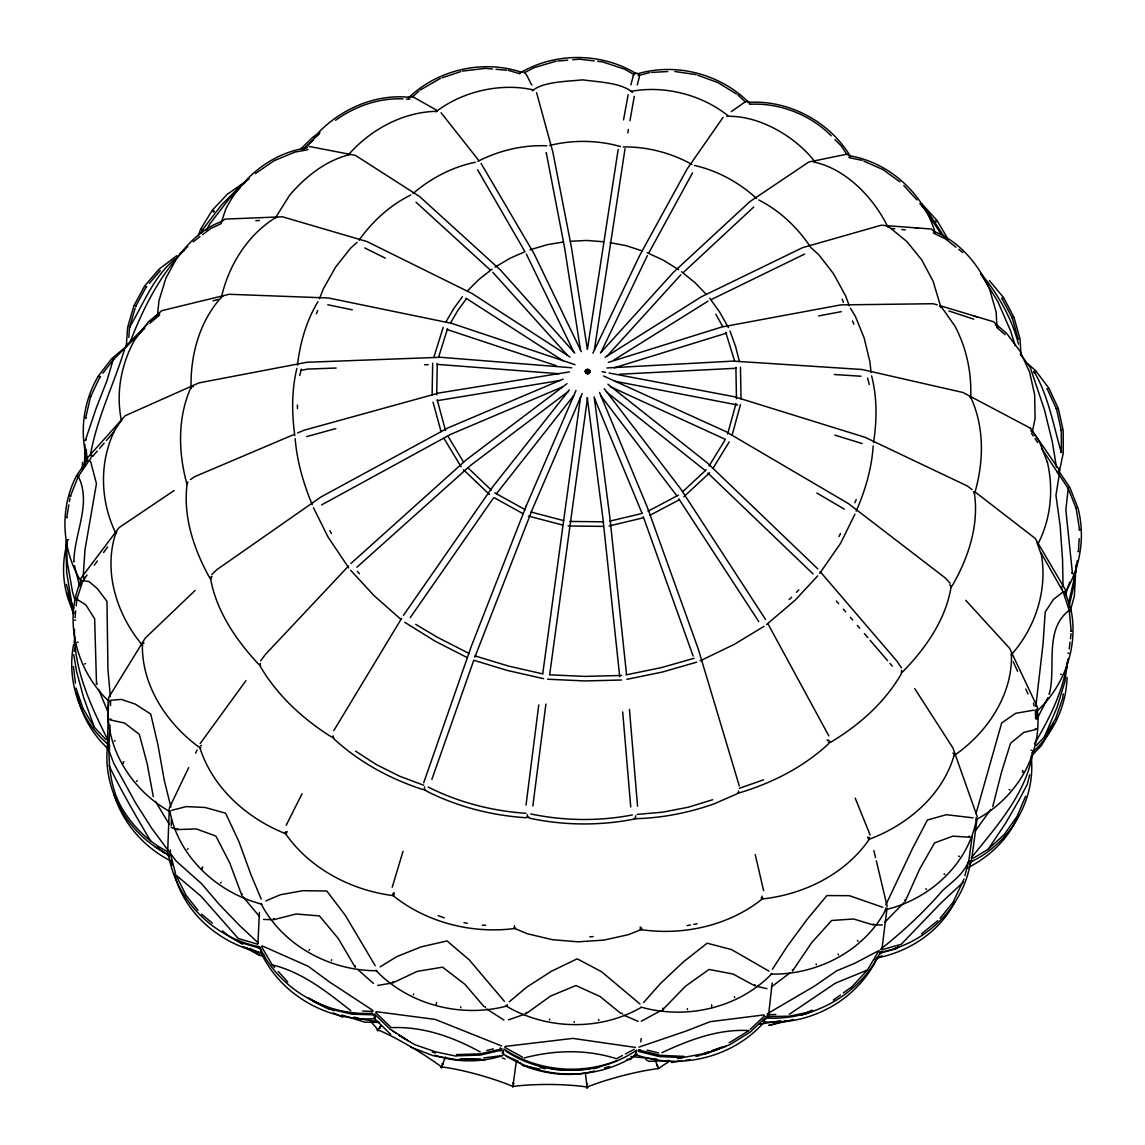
<?xml version="1.0" encoding="UTF-8"?>
<svg xmlns="http://www.w3.org/2000/svg" width="1145" height="1145" viewBox="0 0 1145 1145"><rect width="100%" height="100%" fill="white"/><g stroke="black" fill="none" stroke-linecap="round" stroke-linejoin="round"><path stroke-width="1.5" d="M82.411 469.35L82.497 462.279M84.401 466.258L85.317 447.495M84.558 465.042L84.916 444.417M736.45 398.732L735.906 367.273M741.03 398.875L740.471 367.201M167.299 851.465C148.091 841.704 132.591 826.118 121.656 807.669C107.344 782.45 108.131 753.152 110.006 725.157M80.493 585.052L80.909 578.311L119.08 527.616L174.169 490.504M108.675 700.368C103.379 745.967 131.145 790.436 170.576 811.962M107.644 745.137C102.005 790.222 128.555 835.478 169.231 854.857M110.507 705.621L110.636 700.282L121.27 699.395L135.196 704.06L150.754 714.065L157.953 744.908L164.307 780.446L170.891 807.01M109.534 745.037L109.347 751.564L113.77 763.343L135.539 802.817L151.698 828.264L169.26 851.909M108.045 740.328C90.827 705.935 73.309 668.565 74.497 629.292M175.5 873.377L170.29 853.297L170.405 849.848M171.206 825.717L171.421 818.875M168.673 856.574L167.585 854.599L169.217 810.073M167.585 854.599L167.614 853.826M169.245 809.071L169.274 808.313M257.926 943.823L259.414 912.422M432.695 363.194L432.109 394.925M437.275 363.38L436.717 394.896M1075.527 574.862L1074.325 596.259L1070.017 611.702M1078.504 550.516L1079.177 538.665M873.177 445.92C871.774 468.462 865.162 490.59 856.159 511.228M83.141 577.252L84.988 549.686L96.452 483.662L90.67 461.707L89.281 460.319L78.289 476.406L70.203 496.586M126.222 347.25L127.653 327.241L133.893 305.815M128.827 337.389L129.528 327.484M1074.912 572.185L1074.039 584.537L1068.743 607.823M1068.571 603.186L1075.599 572.958L1076.228 564.428M460.748 1007.743L460.82 1006.813M1049.621 692.839C1056.005 666.061 1044.111 629.263 1069.201 610.357L1071.133 630.351M73.623 644.606C66.582 680.559 79.434 719.146 106.972 743.391M75.055 617.613L75.699 610.915M76.185 605.891L76.844 599.178L82.898 580.701L87.034 575.076M640.814 1041.893L641.157 1038.429M640.313 926.892L640.384 929.525C682.878 935.923 729.05 925.833 762.77 898.567L761.983 896.134M772.174 982.897L768.495 1015.844L767.336 1017.862L762.856 1020.61M970.616 398.188C971.933 373.299 966.595 348.252 954.973 326.153L941.963 307.704L939.601 306.058M1066.811 665.46L1064.879 681.733L1057.035 707.41L1044.283 737.108L1036.182 745.552M1034.493 743.735C1049.579 718.631 1062.903 691.437 1067.383 662.297M297.457 365.155C300.062 343.028 306.33 320.8 317.966 301.707M1069.244 648.843L1070.06 642.116M1070.475 638.753L1071.09 633.7M1067.083 677.339C1066.181 706.036 1053.5 733.873 1031.817 752.823M881.836 950.049L887.003 908.371M526.013 805.121L538.765 704.905M542.802 673.26L580.587 396.742M532.84 806.051L545.907 704.089M549.729 674.205L587.514 397.673M1035.81 706.608L1043.095 643.275L1045.213 611.945L1053.443 599.436L1063.147 591.865L1041.106 552.992M977.086 818.675L971.303 862.142L970.216 864.089M1075.599 572.958L1077.245 560.85M1063.247 693.87L1062.617 698.522L1055.547 718.774L1044.283 737.108M1066.553 669.338L1067.927 659.033M668.694 1061.744A62.488 8.444 -30.7 0 0 658.475 1068.557A62.689 10.52 -15.3 0 0 587.056 1086.977A62.775 11.464 0.2 0 0 512.903 1086.405L516.28 1061.716M964.906 875.696L968.827 860.797L972.119 836.809M1036.683 717.657L1037.585 707.495L1009.532 648.199L965.779 600.338M1032.819 752.179C1026.679 793.356 996.279 826.575 971.132 858.077M1058.495 473.415L1059.225 468.219M662.755 1009.088L662.883 1008.144M662.812 1010.963L662.941 1010.033M594.327 350.098L625.041 148.592M587.442 349.182L618.171 149.451M1041.592 448.411L1068.213 488.443L1065.838 509.854L1072.479 573.745M74.11 642.603L74.869 637.593M221.314 297.729C228.585 265.454 247.392 234.882 275.974 217.421L276.603 217.493M355.265 966.752L355.408 965.822M873.535 442.571C876.984 420.573 877.199 397.558 871.617 375.903M73.924 560.506C74.582 532.783 91.757 502.998 78.289 476.406M65.837 548.355C61.1 569.924 63.719 593.482 74.139 613.019M66.367 545.063L66.911 541.771M66.911 516.538L68.829 504.902M69.373 501.567L69.931 498.247M394.395 893.143L393.68 895.676C351.372 890.452 309.579 868.669 285.134 833.145L285.649 831.728M74.325 651.419L74.897 648.142M627.803 132.92L628.419 129.442M629.965 120.726L634.273 96.366M623.524 119.882L628.147 94.734M67.111 539.896L65.795 546.294L66.768 573.015L72.035 604.989L73.695 608.152M1059.139 472.642L1063.276 452.905L1063.19 430.52L1058.395 408.822M587.585 373.828L588.229 369.334A3.492 0.844 -71.6 0 0 586.355 373.499L588.988 370.279M90.383 455.367C96.81 418.068 114.142 383.876 124.962 348.109M549.528 1019.98L549.743 1019.064M85.589 418.326L90.498 396.943L99.801 377.235M764.316 1020.295L764.831 1021.326C733.587 1057.551 680.373 1070.489 635.547 1054.574L635.69 1053.987M299.761 375.517L301.321 369.105M636.305 1051.482L635.547 1054.574M296.856 368.447C291.574 390.316 291.732 413.374 294.837 435.572M881.607 951.781L880.505 953.771M736.006 403.498L727.633 434.012M740.486 404.528L732.084 435.257M992.729 806.638L1001.517 772.159L1010.548 743.277L1023.83 732.399L1035.939 729.479M1029.713 774.764L1027.208 784.525L1019.265 799.596L1005.782 822.94L988.106 849.347L973.279 858.163M527.244 815.855L527.544 814.71M637.278 84.873L639.425 76.672M940.102 918.29L953.098 902.217L964.033 879.016M633.342 75.856C633.6 72.364 639.153 72.335 639.425 75.856M433.755 357.612L443.187 327.356M438.635 357.011L447.566 328.615M630.852 84.902L633.543 75.069M169.918 810.445L169.789 810.903C178.334 856.947 217.421 892.871 261.933 904.192M142.409 643.819C141.25 685.583 167.327 724.513 200.447 748.157L200.733 747.785M976.098 813.179L1001.703 722.939L1015.715 713.292L1033.921 710.158M130 325.853L135.196 308.019M392.205 887.26L403.04 851.293M423.693 782.794L471.311 646.31L526.256 505.861M436.345 1003.421L436.631 1002.519M436.088 1005.31L436.359 1004.408M726.803 116.346C759.135 115.144 795.804 136.627 815.269 162.232M81.037 580.315C63.032 621.549 76.944 671.385 109.133 701.556M632.412 92.344C621.663 82.597 597.518 81.968 582.576 79.849C567.705 81.495 542.988 81.467 532.282 90.841M85.331 440.51L96.252 408.021L106.929 380.755L113.097 359.974L144.8 328.257M1065.179 595.529L1069.673 582.118M125.85 346.019L147.848 323.763M1053.958 723.84L1041.478 745.495L1032.217 755.156M198.328 235.741L200.518 229.487M201.148 233.251L202.236 230.145L221.257 205.241L240.665 185.705L249.238 178.663M473.686 660.493L431.865 779.401M474.86 657.144L532.668 508.595L582.247 393.508M514.534 925.647L514.091 928.251L527.516 933.79L552.42 939.687L578.068 941.82L603.844 940.117L628.376 934.678L641.601 929.382L641.658 927.836M974.323 493.624L975.297 491.09C983.684 461.049 984.299 428.173 971.604 399.219L969.5 396.499M114.657 430.406C98.899 462.623 100.23 501.782 116.06 533.699M129.986 342.441C143.34 307.762 160.901 272.582 187.809 246.504M319.469 298.688L323.334 288.826L335.557 267.171L350.47 248.279L357.068 242.382M854.929 514.177L840.659 543.159L819.777 573.316M331.32 960.598L331.678 959.71M515.522 927.865L515.307 928.423C472.355 934.177 426.384 922.627 392.549 895.204L393.494 892.771M76.529 475.733C59.254 508.795 61.701 549.972 81.138 581.56M316.378 313.773L317.695 310.524M512.903 1086.405A62.746 11.207 15.8 0 0 441.483 1066.854L445.519 1056.992M275.015 218.466L289.642 195.222C305.429 176.716 325.953 160.343 349.783 154.604M1025.605 796.247L1017.061 816.385L1004.394 834.333L988.106 849.347M1017.891 816.213C1008.53 839.056 989.323 856.832 967.554 867.896M631.095 91.4C664.458 85.002 702.4 94.878 728.506 116.175M526.228 505.933L575.978 390.517M854.828 502.798L856.231 499.563M287.238 831.571L286.078 833.861C247.277 818.732 212.312 787.746 199.745 747.227M222.788 296.398L222.058 296.483C199.516 321.058 190.142 355.351 191.115 388.198M905.194 901.315L919.607 869.184L934.563 842.92L952.826 836.151L969.543 837.195M885.901 904.707L912.737 848.016L927.393 820.035L946.342 814.696L973.078 817.845M1037.671 544.519C1050.766 519.515 1053.786 489.888 1047.446 462.48L1047.289 462.065M98.112 376.447C83.284 401.695 79.263 432.567 87.392 460.719M333.109 735.791L332.708 737.452L334.268 739.169C359.401 762.241 389.901 778.743 422.204 789.349L425.439 789.563M592.924 353.175L639.783 255.263L687.029 169.145L723.067 117.391M601.254 351.758L647.34 255.65M525.87 1013.182L526.271 1012.323M169.517 807.611L188.696 767.579M195.595 753.167L197.126 749.961M200.189 743.549L245.96 680.645M968.827 860.797C964.076 873.549 952.411 881.679 942.664 890.438C923.943 912.136 902.875 931.658 880.39 949.391M241.853 894.846L242.268 894.002M286.193 825.273L302.051 793.743M333.753 730.696L401.594 618.4M954.93 901.645C939.93 931.772 909.044 951.753 876.469 958.093M1036.869 719.303L1047.904 697.691M1064.879 592.766C1080.479 567.791 1085.331 536.89 1078.06 508.351L1069.831 487.455L1058.796 471.082M838.956 536.561L840.53 533.613M130.344 325.953C143.697 303.096 154.289 275.788 175.156 258.913M135.668 306.388L146.073 287.18M134.037 305.543L144.613 286.021L159.083 269.175L176.817 255.664M176.874 257.954L165.81 278.307L158.94 300.877L157.552 314.99L158.754 315.376M649.043 252.53L692.553 172.838M424.294 787.989L424.852 786.973M887.933 227.082C873.707 197.684 845.482 168.372 813.522 162.003M206.157 230.345L209.649 224.205L229.043 198.887L240.393 187.508M413.288 994.819L413.76 993.989M639.94 1049.593L638.967 1050.852M445.748 322.246L453.735 308.577L462.451 296.641M450.615 322.818L457.656 310.739L466.316 298.874M725.128 439.78L709.084 465.972M729.208 441.87L713.077 468.233M843.35 992.901L851.98 986.747L867.438 970.001L879.016 950.536L855.043 963.16L836.623 970.86L814.31 986.217L767.279 1013.797M880.677 951.509C860.668 993.946 813.494 1020.61 766.978 1018.034M877.542 957.277C857.719 1000.057 810.159 1025.848 763.572 1021.841L763.314 1020.367M503.628 1050.509L502.211 1053.328C541.843 1080.479 596.917 1081.095 636.921 1054.402L635.618 1051.568M519.358 73.251C525.412 66.396 529.133 82.411 531.981 84.973M528.718 817.101L525.412 817.687C491.162 815.397 457.37 806.681 426.684 791.181L424.18 789.706M403.441 615.366L492.951 486.482L569.308 389.915M410.239 617.613L493.481 497.975M200.633 229.243L212.24 210.236L227.554 194.063L245.96 181.354M772.417 969.242L787.259 946.342L807.025 919.492L826.89 895.562L849.404 895.691L882.809 907.312M114.901 429.933L121.985 419.442M792.54 970.931L811.719 942.607L831.671 920.48L853.64 918.991L873.764 925.103M76.701 475.375L87.793 459.159M309.064 950.278L309.608 949.491M496.529 493.609L573.659 395.669M951.051 587.313L952.626 585.081C968.598 557.186 979.361 524.467 974.223 492.135L973.522 491.663M869.627 838.727C845.654 874.122 803.518 894.732 761.654 899.025L761.239 897.594M359.015 240.207C372.325 221.457 390.044 205.155 410.783 195.036M975.411 830.826L990.697 809.486M94.248 565.229L97.339 561.007M103.522 552.577L107.644 546.952M348.123 155.162C370.279 129.571 403.283 111.695 437.318 111.294M260.702 660.737L265.225 654.654L348.481 566.074M441.483 1066.854A62.617 9.761 31.3 0 0 378.036 1029.856L381.228 1025.548M260.373 663.47L259.715 664.987L260.631 667.005C277.705 695.802 302.895 718.874 331.005 736.693L333.853 737.595M98.27 376.132L111.781 358.6L126.938 345.833M102.864 373.241L113.097 359.974M220.541 882.952L221.142 882.208M817.73 575.863L795.002 600.323L766.563 624.497M1011.107 654.954C1035.051 628.304 1047.417 591.035 1041.521 555.425M375.274 1018.606L375.231 1018.664C328.085 1021.87 280.539 995.191 260.702 951.924M177.06 257.682C188.954 242.382 203.624 227.511 222.302 221.371M149.365 283.345L160.314 270.592M92.702 456.354L97.268 451.073M99.558 448.425L104.123 443.129M106.399 440.496L114.385 431.236M643.59 1002.576L660.407 983.555L683.479 961.814L707.166 943.208L731.555 949.591L769.025 971.189M87.75 457.513L125.206 415.735L198.872 382.902L306.917 362.264L440.481 357.283L571.77 367.76M606.764 356.41L680.817 274.814M600.467 352.975L673.332 272.395L749.803 201.677L808.828 161.989L846.77 154.203L849.633 155.19M392.549 982.324L393.207 981.594M375.259 1016.374L373.957 1018.134L390.746 1034.364M1036.855 711.303C1064.32 686.041 1078.418 647.039 1071.105 610.17L1064.879 591.135M350.928 563.469L466.244 459.861L566.961 383.675M356.897 567.233L470.681 465.299L568.392 391.375M662.855 1009.561L685.497 986.203L709.07 969.443L733.086 974.066L755.056 985.974M796.462 592.294L798.866 589.832M884.684 922.398L903.992 902.561M635.861 1053.987L630.408 1059.468L626.787 1059.426M467.346 290.945L478.753 279.609L492.049 269.147M150.353 321.301L161.674 310.696L229.143 294.279L328.5 297.986L451.774 323.391L575.019 364.668M300.319 149.294L312.699 137.371L319.999 132.777M314.403 136.999C337.918 110.163 373.957 93.504 409.867 97.354L410.096 97.626M963.16 882.323L941.118 902.847L901.215 944.31L882.437 949.577M195.122 590.434L145.186 638.166L108.575 697.706L107.501 746.197M211.768 574.532L216.892 569.637L320.872 497.03L447.967 427.915L563.125 379.081M750.276 1029.341L764.459 1015.873M767.107 1016.03L750.204 1032.074L730.095 1044.541L707.739 1052.77M302.967 149.38L313.014 139.905M303.21 149.465L313.429 139.819M706.25 469.779L682.992 491.42M709.642 472.77L683.78 496.815M683.393 272.424L753.768 207.002M408.808 97.253L412.429 96.509L436.574 110.192M220.384 222.402L225.078 219.096L282.429 216.791L367.015 241.581L472.112 293.549L569.995 357.011M771.93 973.593C738.883 1008.087 686.385 1019.98 640.914 1007.07M314.904 137.887L319.283 133.979M412.372 96.953L418.855 91.214M789.105 599.493L791.667 597.232M901.616 672.616L903.706 670.798C926.419 647.354 946.242 618.615 951.266 585.825L949.606 584.78M413.044 193.534C430.72 178.262 452.404 166.884 475.375 162.261M509.353 1001.746L526.743 987.133L551.418 971.261L577.194 958.823L601.526 971.69L639.998 1003.979M1033.735 371.681L1034.479 371.066M1034.121 372.869L1034.865 372.239M158.325 313.601L148.406 321.874L134.752 339.836C121.041 364.267 115.674 393.479 121.513 420.988M149.766 323.305L159.527 315.147M921.496 933.862L937.683 920.723M202.107 867.524L202.865 866.908M201.606 869.241L202.364 868.626M193.147 241.824L199.931 236.686M202.651 234.625L210.78 228.456L221.142 223.69M771.458 986.904L789.721 973.064M260.659 665.388L258.197 663.828C235.727 639.583 215.875 610.399 210.337 577.352L212.083 576.35M953.713 755.815C986.99 733.229 1013.067 694.657 1011.421 653.323M526.027 1013.711L550.487 996.121L575.935 985.516L600.094 996.536L620.762 1013.382M833.288 1000.072L840.473 994.948M731.311 111.595L745.738 101.504L748.086 101.418L749.775 103.05M136.47 781.334L137.271 780.775M935.064 221.443L935.866 220.885M935.293 222.373L936.095 221.829M321.573 504.916L450.915 434.241L562.596 386.867M255.392 173.611L274.07 160.729L294.88 152.099L307.991 149.694M789.263 1014.327L835.206 983.269L867.438 970.001M764.058 626.315L734.174 644.406L700.125 660.88M190.385 479.583L194.807 476.621L294.294 434.37M240.665 185.705L244.915 182.942M179.779 253.546L184.116 250.755M975.798 819.763C1015.2 799.239 1042.837 755.156 1037.313 710.129L1036.626 709.342M849.003 155.92L849.318 155.72C889.236 162.304 923.571 193.691 935.036 232.306L935.064 232.435M335.571 120.282C354.979 106.27 378.966 97.812 403.011 98.871M605.104 357.326L701.198 296.87L802.631 247.635L881.178 225.221L931.314 229.029L935.522 232.678M613.419 360.317L707.996 301.164M1001.56 298.516L1002.39 297.986M211.625 578.182L210.494 578.869L208.962 576.579C193.448 548.14 182.57 515.207 187.322 482.589L188.081 482.145M729.208 1042.809L748.987 1030.557C718.173 1028.825 689.333 1039.918 661.896 1052.684M380.097 966.881L396.685 956.69L421.117 946.872L447.022 940.932L469.35 959.968L504.43 1001.388M96.438 684.023L97.268 683.508M273.197 919.091L274.041 918.576M969.872 862.371C1009.718 844.008 1036.11 800.183 1031.187 756.244M494.955 267.157L510.641 257.94L524.997 251.743M420.143 90.069L440.31 78.418M1046.831 389.085L1047.689 388.613M641.257 1021.211L661.309 1010.391M520.689 72.622C555.425 52.198 601.597 52.47 635.976 73.523M524.625 72.679L533.785 67.784L556.126 61.172M622.436 1055.561L616.525 1058.724C586.283 1049.149 554.524 1049.922 524.052 1057.994M625.399 1053.987L634.287 1049.249M636.692 1050.137C598.048 1076.486 544.347 1077.173 505.546 1050.824M874.623 959.853L882.137 955.846M894.159 949.434L898.682 947.029M200.461 745.967L201.405 745.467M648.027 511.242L678.484 495.112M650.031 515.264L678.756 500.05M894.288 949.033L898.911 946.586M995.349 325.166L996.078 324.779M187.308 849.246L188.195 848.788M477.952 161.345C498.977 150.467 523.122 144.771 546.795 145.801M640.785 1007.629C599.679 1031.216 546.294 1029.928 505.732 1005.768M711.188 299.604L804.663 254.047M1067.555 487.999L1068.457 487.57M116.876 531.752L116.175 532.067C102.692 570.868 116.747 615.037 142.653 645.465M801.042 1015.229L812.191 1010.205M802.645 1014.871L812.191 1010.563M589.747 370.407L585.825 373.127A3.492 1.174 -57.3 0 1 588.845 369.577L586.941 373.742L587.6 369.248L588.072 371.08L588.229 373.757L586.355 369.534A3.492 1.345 58.2 0 1 589.346 373.184A3.478 0.759 38.6 0 0 585.453 370.365A3.478 1.746 25.8 0 1 589.99 372.168A3.478 0.988 8 0 0 585.124 371.495A3.478 1.789 -9.1 0 1 589.99 370.98A3.478 0.83 -22.9 0 0 585.453 372.64A3.492 1.46 -42.2 0 1 589.346 369.95M793.557 1019.465L768.767 1025.433L785.971 1020.624M806.037 1013.969L810.717 1011.922M122.558 763.672L123.474 763.286M123.145 762.083L124.061 761.697M265.812 900.943L280.296 894.76L302.695 890.696L326.783 890.996L345.318 915.356L375.231 965.75M297.543 432.982L304.069 430.219L439.122 392.95L569.351 371.925M996.88 326.397L996.179 312.141L989.681 289.528M1011.693 317.809L1012.609 317.451M739.269 788.318L763.586 779.802M704.891 1054.116L726.345 1046.215M84.601 663.971L85.531 663.628M877.199 957.549L880.462 956.39M508.537 1019.837L524.439 1014.27M708.784 1051.682L702.228 1053.944L677.539 1058.581M712.061 1050.537L721.908 1047.145M700.969 1055.132L709.07 1052.341M712.304 1051.239L718.774 1049.006M441.999 77.846L460.648 71.648M1055.919 408.822L1056.864 408.507M694.128 658.289L661.252 667.649L625.943 674.906M696.704 662.168L662.225 672.072L626.873 679.328M638.939 1047.117L685.783 1031.173L710.172 1021.683L764.087 1014.899M885.071 909.817C929.225 899.541 968.455 864.332 976.585 818.732L975.955 817.773M614.278 367.788L726.617 333.109M608.324 362.392L721.865 326.983L840.802 304.899L933.075 303.726L937.225 304.828M712.705 799.711L688.403 807.182L662.841 812.149L637.15 814.396M594.484 1071.033C570.711 1077.474 545.163 1074.253 522.463 1065.265L520.231 1062.488M604.546 1067.984L609.569 1066.467M617.284 1060.513C580.415 1075.227 536.991 1071.176 503.886 1049.078M529.949 249.825L547.51 244.615L563.297 242.053M73.495 561.737L74.439 561.451M176.745 828.88L177.718 828.594M879.603 952.325C925.103 944.553 963.646 907.298 970.659 861.326L970.559 861.011M880.348 953.112L897.165 948.403M306.545 436.631L335.8 428.588M437.318 400.65L560.019 380.469M780.847 1020.71L758.963 1024.317M1075.513 508.137L1076.486 507.879M213.027 300.806L218.208 299.417M637.779 73.752C676.423 62.374 721.021 74.167 749.188 102.921M638.223 75.599L649.888 72.521M143.082 643.347L144.084 643.089M171.707 810.331L186.32 806.595L205.098 807.483L225.608 813.222L238.933 841.618L251.027 874.866L261.232 899.083M273.426 919.75L296.068 913.996L319.441 915.9L338.233 938.442L355.122 967.181M609.712 521.161L642.417 513.361M609.126 525.984L643.275 517.812M549.543 145.515C572.643 139.719 597.618 140.034 620.518 146.546M434.799 1055.218C456.082 1062.488 479.798 1062.632 501.324 1056.076M593.239 1068.7L599.694 1067.169M933.676 231.362C959.496 241.209 978.603 264.38 989.581 289.299M1032.203 432.538L1035.094 418.397L1034.651 394.739L1029.598 372.125M486.84 1050.423L493.438 1048.892M502.125 1048.834L480.499 1053.858L456.383 1054.588M501.095 1050.208L479.984 1055.103L456.841 1055.819M737.724 793.156L740.4 792.54C772.589 782.751 803.26 767.136 828.107 744.236L829.71 741.803L828.565 740.028M1030.729 430.921L1031.602 430.72M812.735 1011.192L789.535 1016.216L765.819 1016.545M114.185 741.044L115.173 740.829M1068.5 609.727L1069.502 609.512M507.106 1005.968C461.063 1018.277 408.751 1004.909 375.689 970.201M300.82 370.379L307.819 369.062L336.129 368.032M695.845 1056.348L699.352 1055.69M818.704 315.891L841.303 311.655M307.619 147.82C272.109 152.485 241.695 177.561 225.765 209.048L221.214 222.717M1017.562 338.834L1018.52 338.662M687.129 925.546L690.449 924.96M693.77 924.387L697.076 923.8M309.05 146.417L355.437 155.391L419.642 196.554L500.465 270.034L574.804 353.075M377.721 985.444L392.764 982.897L417.224 971.361L442.585 967.167L464.956 984.342L484.12 1006.77M671.414 1062.517L681.704 1060.943M685.139 1060.413L690.292 1059.64M77.216 642.402L78.203 642.245M632.341 814.954C598.835 821.394 564.199 820.922 530.822 813.966M1060.628 430.091L1061.615 429.962M483.605 1057.951L502.87 1055.504M462.351 71.09L485.365 68.371L492.464 68.986M505.117 1046.415L572.815 1038.4L635.518 1047.432M886.459 226.08L889.178 227.096L906.783 241.466L921.61 259.715L933.132 281.269L940.932 307.433M67.612 539.796L68.614 539.696M557.787 61.028L567.734 60.17M572.715 59.74L579.341 59.168L594.212 60.9M1078.962 529.591L1079.964 529.52M255.879 220.699L259.385 220.455M589.875 936.825L593.239 936.596M621.578 675.478L584.794 676.394L549.443 674.834M621.549 680.015L584.723 680.946L547.582 679.214M651.677 72.421L667.735 71.534M606.936 367.974L733.058 361.104L862.128 369.492L962.931 392.492L1030.471 428.216M619.488 374.243L736.35 368.246M770.671 974.094C817.029 975.139 864.604 950.98 886.13 909.015L885.615 907.87M570.324 241.294L586.913 240.45L603.415 241.752M589.89 1069.187L568.993 1070.246L552.133 1069.158M669.61 1060.542L648.857 1061.358L645.809 1059.526M424.623 364.797L428.158 364.668M437.004 364.353L559.003 373.728M85.131 439.966L86.118 439.923M176.988 829.61L196.21 828.894L215.875 836.079L229.658 862.743L241.795 895.275M480.485 1058.896L456.554 1059.626L432.982 1055.633L410.74 1047.088M747.871 102.406C788.476 99.558 829.739 121.556 850.477 156.522M749.603 104.267C779.502 102.621 810.202 114.572 831.256 135.811M875.467 925.06L882.28 924.888M656.972 1059.139L630.967 1056.506M109.906 719.089L110.936 719.06M1070.589 631.296L1071.605 631.281M767.422 1014.627L775.823 1014.513M623.281 146.918C647.068 146.574 671.17 152.872 691.938 164.451M569.752 521.433L603.658 521.834M568.092 525.984L603.487 526.399M505.074 1059.068L502.326 1057.908M379.682 1022.442L364.568 1022.127L341.926 1015M362.664 1011.064L372.798 1011.378M372.697 1013.268C326.425 1016.016 279.738 989.867 259.872 947.631M372.068 1014.785L352.13 1014.184L329.731 1008.988M263.479 919.406L271.78 919.693M74.539 620.218L75.556 620.261M482.274 925.146L485.609 925.289M1035.266 728.664L1036.282 728.707M684.052 1056.391L660.007 1055.289L638.452 1049.922M682.162 1057.594L659.091 1056.534L638.066 1051.296M406.403 99.057L409.795 99.257M460.591 1058.653L484.793 1060.055M1060.714 452.032L1061.701 452.089M834.304 374.515L861.026 376.233M376.963 970.731C330.032 970.888 282.715 945.613 260.86 903.362M496 69.301L506.648 70.217M512.831 1087.034L512.788 1087.135M66.453 517.497L67.455 517.597M526.013 813.308C492.078 811.018 458.615 802.387 428.216 787.073M891.34 228.385L894.832 228.757M901.816 229.53L905.309 229.916M1077.717 551.504L1078.704 551.604M597.518 61.3L602.47 61.873L624.583 69.172L633.571 74.325M193.362 386.666L191.587 386.795L190.17 389.214C177.761 418.369 178.377 451.244 186.234 481.515L187.15 484.092M82.898 580.701L88.995 581.545L97.325 588.602L106.986 601.397L107.931 669.195L110.335 696.818M377.936 1021.569L360.99 1019.15L354.177 1017.075M674.863 71.491L696.088 74.64M376.218 1011.679L435.243 1019.422L501.682 1045.972M85.403 417.667L86.39 417.825M1067.927 653.079L1068.929 653.251M610.142 242.654L626.301 245.703L642.13 250.884M602.113 371.724L605.591 372.383M609.068 373.041L734.374 396.728L864.833 437.233L967.353 486.01L972.076 489.631M614.922 381.228L737.652 405.015M543.589 678.67L507.163 670.397L473.901 660.293M463.983 922.641L467.303 923.285M542.902 673.933L508.265 666.004L475.032 655.913M327.799 304.756L352.288 309.837M446.765 329.416L556.227 365.684M848.889 157.581L862.085 160.357M129.313 326.869L130.272 327.069M455.968 1056.134L435.572 1051.826L414.876 1044.684L410.468 1042.107M110.135 719.876L124.676 723.096L139.318 734.331L147.147 763.572L153.301 796.677M756.759 986.346L766.95 988.65M522.463 1065.265L539.667 1069.129M694.514 165.438C717.529 170.648 739.169 182.527 756.544 198.428M76.658 598.334L77.645 598.563M1031.101 750.19L1032.089 750.419M540.197 1067.498L545.392 1068.729M647.111 1050.108L658.618 1052.971M530.979 512.03L563.698 520.617M528.346 516.051L562.496 525.011M243.37 946.686L259.772 955.345L264.495 956.705M70.031 495.785L70.99 496.071M257.453 944.181L238.274 938.499L200.947 896.12L175.944 875.052L186.034 895.233L197.999 910.275M260.058 946.929C214.158 938.256 175.457 900.371 168.444 853.798M240.937 942.664L259.572 948.189M261.776 952.754C221.314 944.697 184.703 914.297 174.341 873.707M522.106 72.478C483.533 59.154 437.848 69.487 408.536 97.826L408.579 97.955M508.423 70.375L519.93 73.81M940.646 305.858L993.745 321.817L998.311 326.84M968.928 836.179L969.901 836.48M834.891 435.114L862.185 443.573M1071.806 572.958L1072.736 573.259M948.876 310.968L973.794 319.183M261.547 946.657L272.252 964.891C302.523 972.205 326.883 991.856 350.828 1010.706M432.237 1051.983L435.386 1053.056M438.12 915.642L444.432 917.861M90.326 396.184L91.256 396.528M697.663 75.212L717.972 82.612L736.392 93.962M423.764 785.241L399.519 776.181L376.333 764.559L355.522 751.12M171.149 827.42L175.528 829.052M1060.599 674.147L1061.529 674.491M263.965 954.873L249.767 948.403M135.482 305.686L136.384 306.073M623.739 1015.186L638.108 1021.354M863.688 161.073L882.881 169.546L899.984 181.883M506.147 1055.962L518.313 1061.343M1022.299 770.728L1023.201 771.143M1022.657 772.317L1023.558 772.732M603.587 376.004L725.615 431.465L848.373 503.557L945.312 577.996L950.135 583.249M610.428 386.738L725.343 439.351M333.281 1012.881L342.698 1017.161M647.068 252.716L663.098 260.044L678.627 269.676M469.378 653.638L437.318 637.235L415.721 624.354M467.346 657.659L435.243 641.243L404.772 622.322M202.007 229.487L202.88 229.902M480.242 1051.954C452.819 1036.941 422.949 1026.221 391.275 1027.652L375.689 1012.581M933.261 232.979L945.155 238.732L955.989 247.205M312.385 1000.186L333.896 1010.634M329.502 1009.489L315.719 1002.777L310.395 998.927M364.783 247.95L385.335 258.155M465.972 298.187L563.068 360.789M262.148 945.87L308.248 966.323L329.674 982.109L372.998 1010.491M78.146 475.518L79.048 475.976M758.777 199.989C779.545 210.523 797.221 227.225 810.173 246.49M1036.969 542.558L1041.378 554.91M958.608 856.045L959.496 856.517M158.912 313.601L159.685 314.016M494.826 492.894L525.34 509.768M494.425 497.832L523.193 513.761M504.816 1047.403L522.578 1057.178M952.898 753.124L953.814 753.639M242.482 944.181L229.344 936.553L222.502 930.942M816.843 493.023L844.294 509.11M99.658 376.39L100.517 376.891M398.718 1035.209L404.586 1038.658M246.275 947.43L259.772 955.345M154.604 846.541L167.857 854.657M171.65 861.355C144.499 847.872 123.231 823.77 114.085 794.773M873.263 923.929L874.122 924.459M1048.863 693.641L1049.693 694.156M76.844 599.178L85.904 604.961L94.649 618.758L96.538 684.481M410.196 1041.964L390.044 1029.155L374.329 1013.955M393.193 1031.387L396.17 1033.291M399.133 1035.18L408.064 1040.862M486.697 1009.003L503.914 1020.023M145.93 286.379L146.746 286.923M441.097 112.754L478.925 160.672M1009.16 789.435L1009.962 790.007M308.349 997.724L313.93 1001.789M213.471 210.694L214.258 211.267M213.042 211.625L213.814 212.197M974.882 491.806L1035.194 538.408L1065.294 589.546M958.694 249.324L962.745 252.515M607.88 384.19L707.238 462.823L817.845 568.922M606.292 391.833L705.277 470.595M400.979 619.431L373.986 595.572L350.685 570.31M681.518 271.737L694.872 282.557L706.336 294.394M944.067 873.807L944.825 874.422M416.036 202.207L490.189 269.934M201.534 914.139L212.398 923.142M261.504 950.507L257.825 946.342M996.622 324.808L1006.584 333.281L1020.009 351.129L1029.455 371.81M996.608 327.341L1005.196 334.669M1028.124 364.096L1035.652 370.636L1049.006 388.384L1058.295 408.507M113.026 359.058L113.77 359.716M157.552 847.286L164.25 853.154M585.839 369.892L588.845 373.528A3.492 1.045 72.9 0 0 586.956 369.334L587.6 373.828M357.741 969.5L373.427 983.398M810.774 247.492L818.818 254.762L833.503 273.712L845.64 295.897L849.289 305.829M492.808 272.324L567.233 355.065M258.14 942.793L239.348 925.289L219.282 904.435L201.52 883.639L176.258 861.154L170.29 853.297M737.809 94.835L745.381 101.948M857.362 940.56L858.077 941.247M707.853 473.042L813.079 573.931M467.89 467.747L491.334 490.103M476.077 481.73L489.445 494.468M463.539 469.751L476.291 481.945M835.034 139.633L841.332 145.987L846.999 154.689M375.102 1017.118L371.71 1013.354M75.971 688.059L83.055 708.612L94.405 727.304L106.07 739.684M108.675 749.431C92.473 734.503 80.894 714.509 76.829 692.839M921.954 203.953L937.025 220.47L948.346 239.691M903.806 185.519L916.916 199.917M754.727 984.657L755.385 985.387M272.252 964.891L274.643 967.525M278.221 971.461L287.767 981.981M919.864 203.595L924.53 208.762L940.904 233.866M922.226 206.544L930.126 215.274L944.768 237.587M828.536 742.676L831.37 741.831C859.437 724.885 884.741 702.5 901.287 673.904L901.602 670.383M820.149 571.613L897.251 661.524L901.416 667.864M836.365 601.025L838.698 603.73M843.364 609.154L845.683 611.859M850.349 617.284L852.681 620.003M857.333 625.413L859.666 628.133M864.318 633.543L867.81 637.608M870.143 640.327L887.618 660.651M889.937 663.356L892.27 666.061M989.38 280.539L1003.635 297.671L1013.969 317.351M242.912 896.621L259.6 916.673M313.658 138.058L314.274 138.803M357.397 571.298L359.358 573.659M980.678 273.297C997.825 293.764 1011.951 318.496 1018.492 344.187M980.75 273.855L997.81 301.536L1010.462 330.576L1015.186 345.618M925.89 888.677L926.505 889.436M481.086 163.434L534.114 253.804L581.317 351.658M1020.324 354.048L1030.228 367.388L1044.34 409.423L1052.241 441.498L1056.449 467.088M604.259 388.713L680.588 488.758L765.561 619.488M600.839 395.741L676.824 495.814M348.781 567.891L328.114 537.148L313.458 507.707M709.728 298.258L719.518 311.826L728.406 327.542M1057.279 472.212L1059.211 474.903L1055.948 495.284L1060.156 525.87L1062.56 559.819L1063.047 586.526M1034.307 371.968C1048.562 396.327 1053.429 425.668 1061.386 452.633L1061.3 430.606L1056.592 409.252L1047.446 389.443M1058.996 469.45L1059.669 470.781M1030.042 427.6L1059.426 470.08M838.025 954.086L838.584 954.873M1032.203 430.892L1039.359 441.498L1047.446 462.48M1031.516 433.368L1033.277 435.987M1035.037 438.592L1037.685 442.528M678.785 498.805L758.791 621.62M914.769 688.646L952.955 748.028L977.315 816.929M850.506 308.334L855.344 316.249L864.131 337.918L869.957 362.035L871.03 372.597M463.396 461.821L448.038 436.317M461.134 466.788L443.945 438.32M435.844 111.824C462.322 91.443 500.508 82.469 533.584 89.94M155.477 801.471L169.303 824.371M150.839 841.403C136.255 816.485 121.499 791.524 109.004 765.518M734.331 996.68L734.818 997.51M477.594 169.732L524.582 251.027M526.356 254.09L573.631 351.687M715.782 314.202L722.695 326.44M869.212 837.31L869.656 838.097M768.123 624.139L828.865 735.949M329.803 530.564L331.392 533.556M1002.133 298.773L1012.309 318.153L1018.191 339.263M536.576 92.645L552.835 151.999L571.312 246.676L587.371 349.168M904.836 900.027L905.266 900.886M634.373 818.117L634.659 818.718C661.667 818.16 688.403 812.835 713.879 803.962L736.55 794.057L738.582 792.827L738.582 791.095M622.007 1013.11L622.422 1013.983M1013.196 661.695L1017.633 671.356M1025.763 689.075L1027.981 693.899M827.048 739.885L827.463 740.829M855.2 798.151L870.114 834.963M599.565 392.449L647.34 507.307L698.207 648.8L739.298 785.928M594.541 398.489L642.03 513.246M98.584 689.419L108.16 712.491M312.227 504.716C303.511 483.72 297.013 461.449 295.167 438.721M867.667 837.124L868.683 839.428C907.255 825.302 943.237 794.888 954.372 754.297M816.056 963.89L816.414 964.777M852.524 320.943L853.841 324.221M1068.213 488.443L1076.2 508.666L1079.663 530.207M655.298 1060.299L658.475 1068.557M842.19 299.16L843.393 302.409M94.405 727.304L83.499 697.148L76.5 671.142L73.767 654.697M730.009 331.005L735.519 346.334L739.441 361.605M643.232 516.595L693.097 655.999M725.715 332.308L734.589 360.875M527.201 816.886L530.264 818.36C563.955 825.388 598.935 825.86 632.756 819.348L635.589 818.603L635.618 815.755M1063.147 591.865L1068.643 608.668M711.575 1004.809L711.861 1005.711M711.603 1006.684L711.904 1007.586M75.026 600.352L72.536 591.922L67.14 561.322L66.41 540.669M445.519 430.477L437.147 399.677M441.068 431.608L432.996 402.038M1014.055 317.623L1020.038 339.063L1021.054 355.651M66.396 584.465L72.035 604.989M67.698 593.167L70.317 602.728M71.19 605.92L73.38 613.892M867.595 378.05L869.27 384.477M170.863 860.296L172.165 865.334M502.941 1050.423L503.585 1053.529M74.497 565.63L79.578 586.025M873.864 850.535L875.524 857.448M876.354 860.911L887.218 906.64M598.635 1019.465L598.864 1020.395M755.242 854.599L763.615 890.667M546.408 153.401L546.251 152.671L564.542 247.392L580.486 349.912M500.222 1047.704L500.837 1051.21M792.369 969.572L792.512 970.502M485.323 1006.684L485.466 1007.614M594.198 396.914L609.841 517.225L626.501 674.162M587.27 397.658L602.871 517.998L619.717 676.709M73.423 666.533L75.384 683.093M585.396 1072.851L587.056 1086.977M86.19 449.341L87.378 461.693M687.415 1008.688L687.501 1009.632M622.694 711.932L630.738 807.01M629.449 709.37L637.55 806.209M507.135 1004.566L507.178 1005.453M1035.366 710L1035.638 718.86M297.371 405.072L297.471 408.579M574.203 1021.483L574.217 1022.428M371.123 1021.884A62.388 7.271 46.6 0 1 378.036 1029.856M589.747 370.436A3.478 1.66 -26.1 0 0 585.209 372.096A3.478 0.959 -7.5 0 1 590.076 371.567A3.478 1.818 8.5 0 0 585.195 370.923A3.478 0.916 23.5 0 1 589.747 372.697A3.478 1.589 42.5 0 0 585.839 369.907M914.927 227.769A494.339 128.684 -39 0 1 918.204 228.299M972.949 315.605A494.082 154.031 -23.6 0 1 977.673 317.365M90.097 459.531A493.867 172.251 8.1 0 1 92.044 455.338M1061.315 586.512A493.867 172.251 8.1 0 1 1062.116 589.432M1033.42 703.102A493.967 163.907 24 0 1 1034.121 705.978M83.742 579.713A493.91 168.887 -7.9 0 1 84.873 576.98M512.874 1083.156L513.761 1083.7L512.874 1083.156M442.285 1063.705L442.972 1064.464L442.285 1063.705M379.596 1027.022L380.04 1027.924L379.596 1027.022M657.201 1065.394L657.588 1066.167L657.201 1065.394M586.641 1083.571L586.77 1084.415L586.641 1083.571M658.633 1069.172L658.633 1069.172M441.77 1067.698L440.682 1067.297L441.77 1067.698M587.7 1087.621L586.569 1087.707L587.7 1087.621M377.249 1030.071L378.108 1030.729L377.249 1030.071"/></g></svg>
